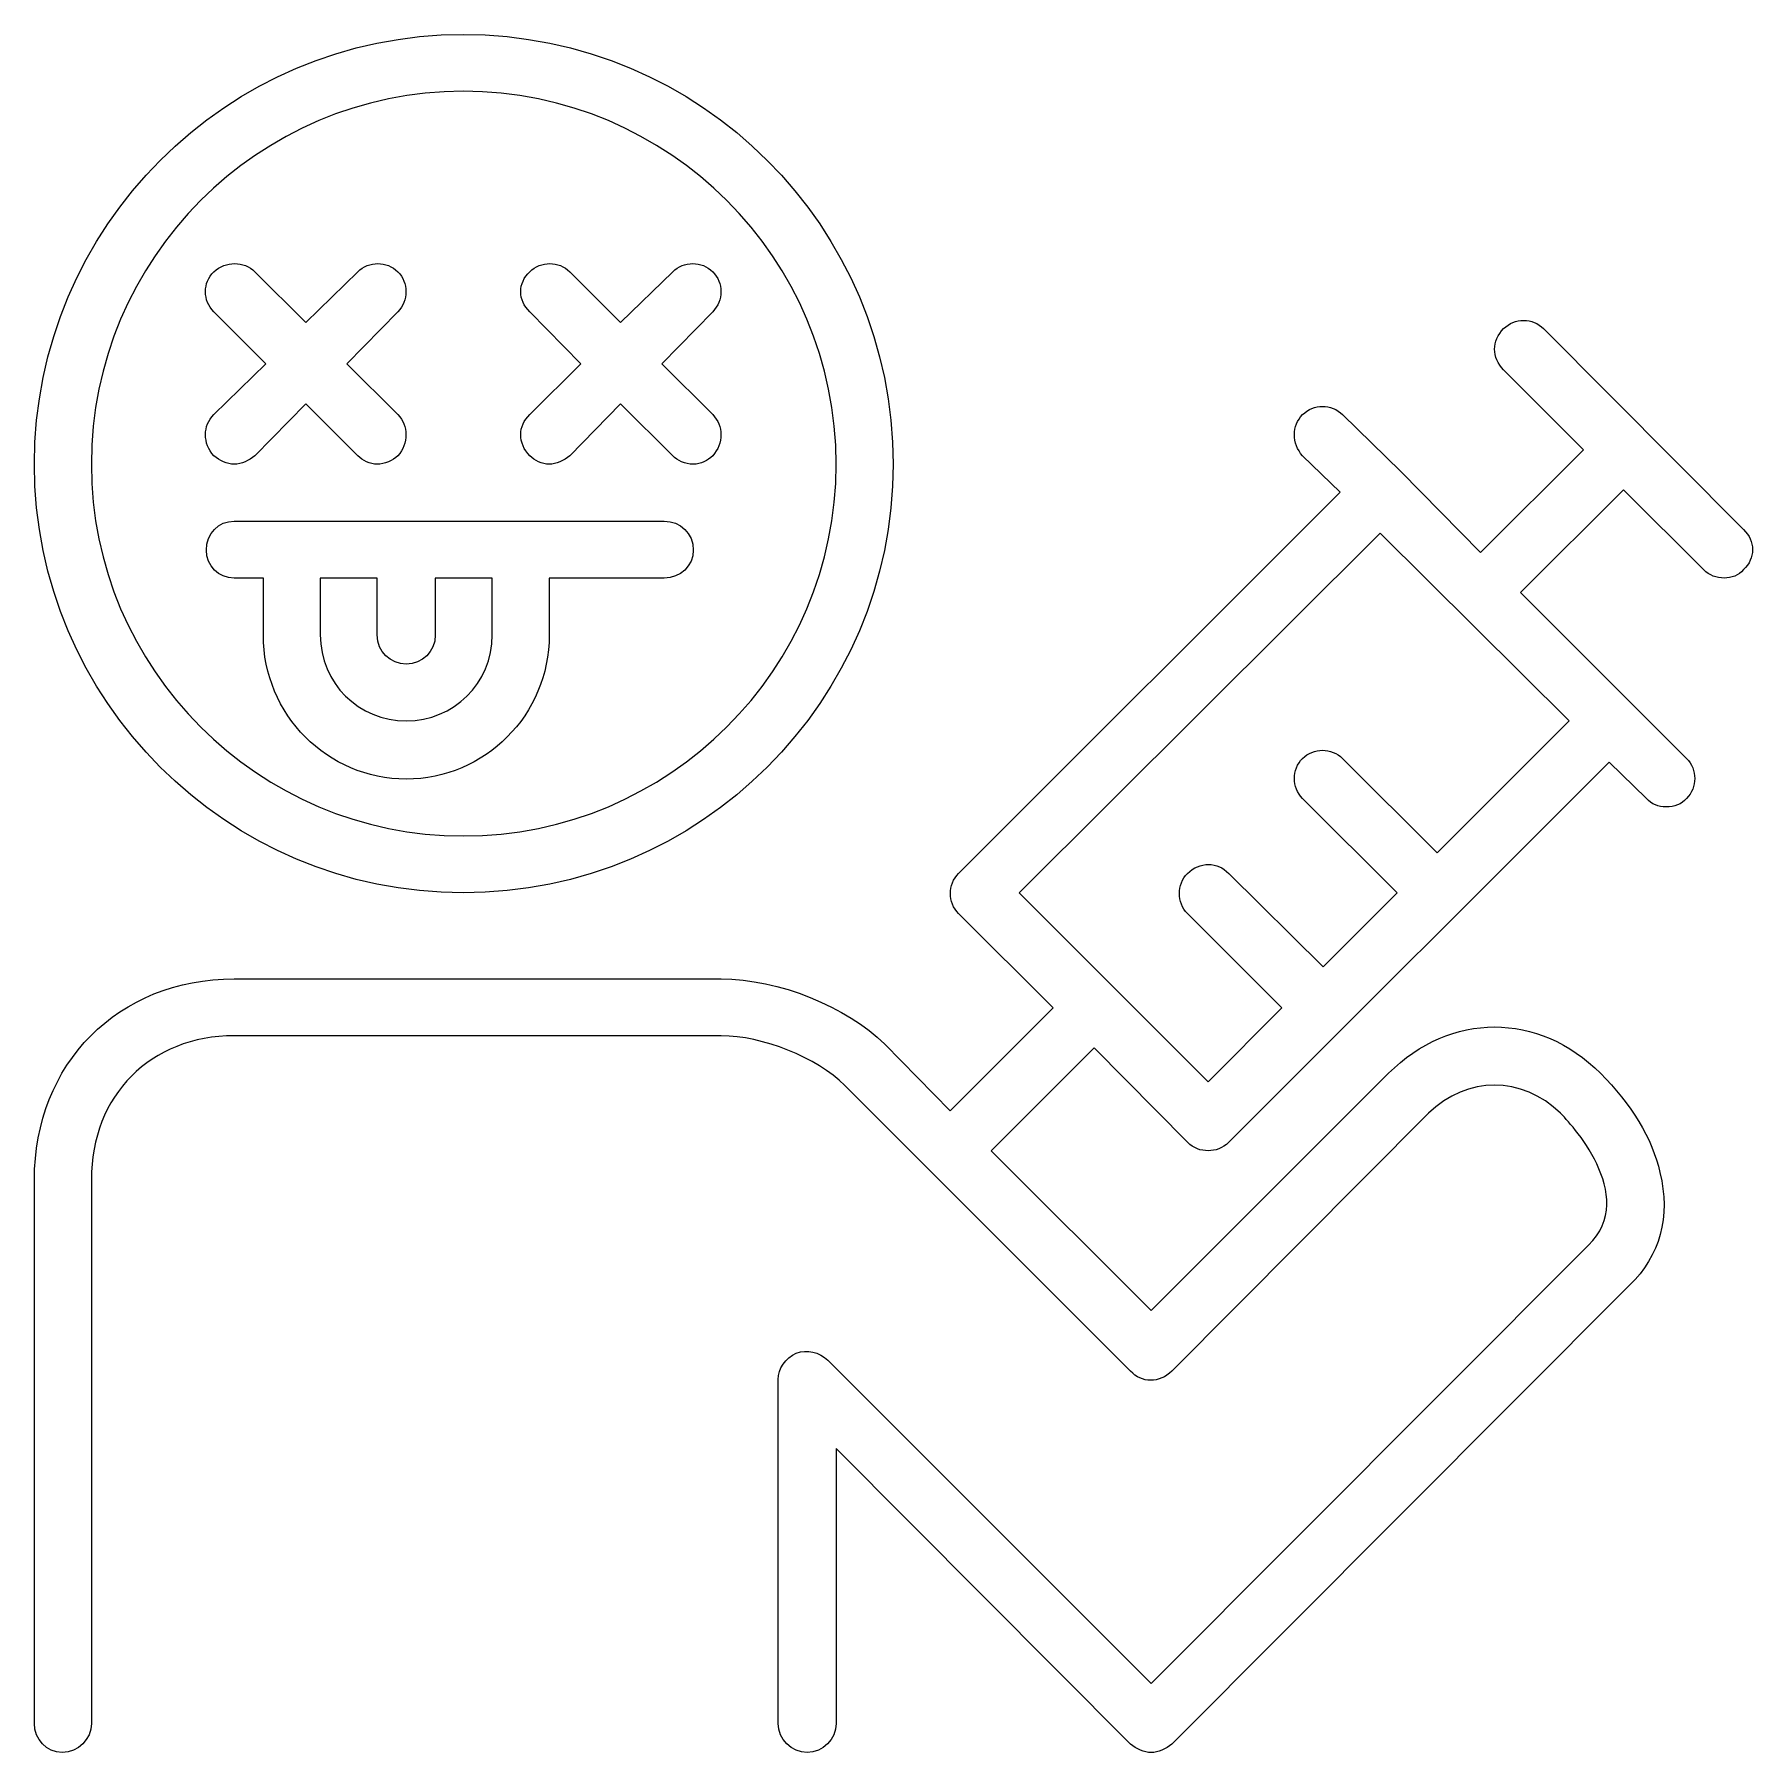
# Model space of a CAD drawing. Header units: centimetres. Extents: x -10.5 to 10.5, y -10.5 to 10.5.
import ezdxf

# ---------------------------------------------------------------- set-up
doc = ezdxf.new("R2010")
doc.units = ezdxf.units.CM
doc.header["$MEASUREMENT"] = 0
doc.layers.add('Layer 1', color=7, linetype='Continuous')

msp = doc.modelspace()

# ---------------------------------------------------------------- linework, layer by layer
at = {"layer": 'Layer 1'}
for points, knots in [([(-5.24183, 0.00747), (-2.34978, 0.00747), (-0.00366, 2.35337), (-0.00366, 5.23061), (-0.00366, 5.23061), (-0.00366, 8.12267), (-2.34978, 10.46878), (-5.24183, 10.46878), (-5.24183, 10.46878), (-8.11889, 10.46878), (-10.465, 8.12267), (-10.465, 5.23061), (-10.465, 5.23061), (-10.465, 2.35335), (-8.11889, 0.00747), (-5.24183, 0.00747)], [0, 0, 0, 0, 0.2, 0.2, 0.2, 0.2, 0.4, 0.4, 0.4, 0.4, 0.6, 0.6, 0.6, 0.6, 1, 1, 1, 1]), ([(-5.24183, 9.77534), (-2.73342, 9.77534), (-0.69732, 7.73903), (-0.69732, 5.23062), (-0.69732, 5.23062), (-0.69732, 2.737), (-2.73342, 0.70093), (-5.24183, 0.70093), (-5.24183, 0.70093), (-7.73542, 0.70093), (-9.77155, 2.73703), (-9.77155, 5.23062), (-9.77155, 5.23062), (-9.77155, 7.73902), (-7.73542, 9.77534), (-5.24183, 9.77534)], [0, 0, 0, 0, 0.2, 0.2, 0.2, 0.2, 0.4, 0.4, 0.4, 0.4, 0.6, 0.6, 0.6, 0.6, 1, 1, 1, 1]), ([(-8.28139, 5.33388), (-8.20754, 5.27501), (-8.11888, 5.23061), (-8.03043, 5.23061), (-8.03043, 5.23061), (-7.94198, 5.23061), (-7.8535, 5.27503), (-7.77966, 5.33388), (-7.77966, 5.33388), (-7.77966, 5.33388), (-7.15985, 5.96848), (-7.15985, 5.96848), (-7.15985, 5.96848), (-7.15985, 5.96848), (-6.52546, 5.33388), (-6.52546, 5.33388), (-6.52546, 5.33388), (-6.46643, 5.27501), (-6.37795, 5.23061), (-6.28932, 5.23061), (-6.28932, 5.23061), (-6.20087, 5.23061), (-6.09758, 5.27503), (-6.03855, 5.33388), (-6.03855, 5.33388), (-5.90586, 5.48157), (-5.90586, 5.70289), (-6.03855, 5.83561), (-6.03855, 5.83561), (-6.03855, 5.83561), (-6.65836, 6.4554), (-6.65836, 6.4554), (-6.65836, 6.4554), (-6.65836, 6.4554), (-6.03855, 7.08982), (-6.03855, 7.08982), (-6.03855, 7.08982), (-5.90586, 7.22269), (-5.90586, 7.44404), (-6.03855, 7.57673), (-6.03855, 7.57673), (-6.17124, 7.7096), (-6.39259, 7.7096), (-6.52546, 7.57673), (-6.52546, 7.57673), (-6.52546, 7.57673), (-7.15985, 6.95713), (-7.15985, 6.95713), (-7.15985, 6.95713), (-7.15985, 6.95713), (-7.77966, 7.57673), (-7.77966, 7.57673), (-7.77966, 7.57673), (-7.91235, 7.7096), (-8.1337, 7.7096), (-8.28139, 7.57673), (-8.28139, 7.57673), (-8.41408, 7.44404), (-8.41408, 7.22272), (-8.28139, 7.08982), (-8.28139, 7.08982), (-8.28139, 7.08982), (-7.64679, 6.4554), (-7.64679, 6.4554), (-7.64679, 6.4554), (-7.64679, 6.4554), (-8.28139, 5.83561), (-8.28139, 5.83561), (-8.28139, 5.83561), (-8.41408, 5.70292), (-8.41408, 5.48157), (-8.28139, 5.33388)], [0, 0, 0, 0, 0.05263158, 0.05263158, 0.05263158, 0.05263158, 0.10526316, 0.10526316, 0.10526316, 0.10526316, 0.15789474, 0.15789474, 0.15789474, 0.15789474, 0.21052632, 0.21052632, 0.21052632, 0.21052632, 0.26315789, 0.26315789, 0.26315789, 0.26315789, 0.31578947, 0.31578947, 0.31578947, 0.31578947, 0.36842105, 0.36842105, 0.36842105, 0.36842105, 0.42105263, 0.42105263, 0.42105263, 0.42105263, 0.47368421, 0.47368421, 0.47368421, 0.47368421, 0.52631579, 0.52631579, 0.52631579, 0.52631579, 0.57894737, 0.57894737, 0.57894737, 0.57894737, 0.63157895, 0.63157895, 0.63157895, 0.63157895, 0.68421053, 0.68421053, 0.68421053, 0.68421053, 0.73684211, 0.73684211, 0.73684211, 0.73684211, 0.78947368, 0.78947368, 0.78947368, 0.78947368, 0.84210526, 0.84210526, 0.84210526, 0.84210526, 0.89473684, 0.89473684, 0.89473684, 0.89473684, 1, 1, 1, 1]), ([(-4.43009, 5.33388), (-4.37127, 5.27501), (-4.28261, 5.23061), (-4.19416, 5.23061), (-4.19416, 5.23061), (-4.1055, 5.23061), (-4.01705, 5.27503), (-3.94339, 5.33388), (-3.94339, 5.33388), (-3.94339, 5.33388), (-3.32358, 5.96848), (-3.32358, 5.96848), (-3.32358, 5.96848), (-3.32358, 5.96848), (-2.68916, 5.33388), (-2.68916, 5.33388), (-2.68916, 5.33388), (-2.63016, 5.27501), (-2.54168, 5.23061), (-2.43823, 5.23061), (-2.43823, 5.23061), (-2.34975, 5.23061), (-2.26114, 5.27503), (-2.20227, 5.33388), (-2.20227, 5.33388), (-2.06942, 5.48157), (-2.06942, 5.70289), (-2.20227, 5.83561), (-2.20227, 5.83561), (-2.20227, 5.83561), (-2.82187, 6.4554), (-2.82187, 6.4554), (-2.82187, 6.4554), (-2.82187, 6.4554), (-2.20227, 7.08982), (-2.20227, 7.08982), (-2.20227, 7.08982), (-2.06942, 7.22269), (-2.06942, 7.44404), (-2.20227, 7.57673), (-2.20227, 7.57673), (-2.33498, 7.7096), (-2.55631, 7.7096), (-2.68916, 7.57673), (-2.68916, 7.57673), (-2.68916, 7.57673), (-3.32358, 6.95713), (-3.32358, 6.95713), (-3.32358, 6.95713), (-3.32358, 6.95713), (-3.94339, 7.57673), (-3.94339, 7.57673), (-3.94339, 7.57673), (-4.07608, 7.7096), (-4.29743, 7.7096), (-4.43009, 7.57673), (-4.43009, 7.57673), (-4.57781, 7.44404), (-4.57781, 7.22272), (-4.43009, 7.08982), (-4.43009, 7.08982), (-4.43009, 7.08982), (-3.81049, 6.4554), (-3.81049, 6.4554), (-3.81049, 6.4554), (-3.81049, 6.4554), (-4.43009, 5.83561), (-4.43009, 5.83561), (-4.43009, 5.83561), (-4.57781, 5.70292), (-4.57781, 5.48157), (-4.43009, 5.33388)], [0, 0, 0, 0, 0.05263158, 0.05263158, 0.05263158, 0.05263158, 0.10526316, 0.10526316, 0.10526316, 0.10526316, 0.15789474, 0.15789474, 0.15789474, 0.15789474, 0.21052632, 0.21052632, 0.21052632, 0.21052632, 0.26315789, 0.26315789, 0.26315789, 0.26315789, 0.31578947, 0.31578947, 0.31578947, 0.31578947, 0.36842105, 0.36842105, 0.36842105, 0.36842105, 0.42105263, 0.42105263, 0.42105263, 0.42105263, 0.47368421, 0.47368421, 0.47368421, 0.47368421, 0.52631579, 0.52631579, 0.52631579, 0.52631579, 0.57894737, 0.57894737, 0.57894737, 0.57894737, 0.63157895, 0.63157895, 0.63157895, 0.63157895, 0.68421053, 0.68421053, 0.68421053, 0.68421053, 0.73684211, 0.73684211, 0.73684211, 0.73684211, 0.78947368, 0.78947368, 0.78947368, 0.78947368, 0.84210526, 0.84210526, 0.84210526, 0.84210526, 0.89473684, 0.89473684, 0.89473684, 0.89473684, 1, 1, 1, 1]), ([(10.35435, 4.4339), (10.35435, 4.4339), (7.91979, 6.88331), (7.91979, 6.88331), (7.91979, 6.88331), (7.78694, 7.01597), (7.56559, 7.01597), (7.4329, 6.88331), (7.4329, 6.88331), (7.28542, 6.7358), (7.28542, 6.52909), (7.4329, 6.38158), (7.4329, 6.38158), (7.4329, 6.38158), (8.40673, 5.40775), (8.40673, 5.40775), (8.40673, 5.40775), (8.40673, 5.40775), (7.15253, 4.15355), (7.15253, 4.15355), (7.15253, 4.15355), (7.15253, 4.15355), (6.17873, 5.14219), (6.17873, 5.14219), (6.17873, 5.14219), (6.17873, 5.14219), (5.47044, 5.83564), (5.47044, 5.83564), (5.47044, 5.83564), (5.33754, 5.96851), (5.1164, 5.96851), (4.98355, 5.83564), (4.98355, 5.83564), (4.85065, 5.70292), (4.85065, 5.4816), (4.98355, 5.33391), (4.98355, 5.33391), (4.98355, 5.33391), (5.44104, 4.89139), (5.44104, 4.89139), (5.44104, 4.89139), (5.44104, 4.89139), (0.79302, 0.24343), (0.79302, 0.24343), (0.79302, 0.24343), (0.66036, 0.11071), (0.66036, -0.11058), (0.79302, -0.24351), (0.79302, -0.24351), (0.79302, -0.24351), (1.94396, -1.39424), (1.94396, -1.39424), (1.94396, -1.39424), (1.94396, -1.39424), (0.68978, -2.64852), (0.68978, -2.64852), (0.68978, -2.64852), (0.68978, -2.64852), (-0.10691, -1.83688), (-0.10691, -1.83688), (-0.10691, -1.83688), (-0.56445, -1.3796), (-1.40538, -1.04019), (-2.09904, -1.04019), (-2.09904, -1.04019), (-2.09904, -1.04019), (-8.03043, -1.0402), (-8.03043, -1.0402), (-8.03043, -1.0402), (-9.44693, -1.0402), (-10.465, -2.07305), (-10.465, -3.4895), (-10.465, -3.4895), (-10.465, -3.4895), (-10.465, -10.11456), (-10.465, -10.11456), (-10.465, -10.11456), (-10.465, -10.30628), (-10.31749, -10.46881), (-10.12578, -10.46881), (-10.12578, -10.46881), (-9.93385, -10.46881), (-9.77156, -10.30628), (-9.77156, -10.11456), (-9.77156, -10.11456), (-9.77156, -10.11456), (-9.77155, -3.4895), (-9.77155, -3.4895), (-9.77155, -3.4895), (-9.77155, -2.45673), (-9.04868, -1.73367), (-8.03043, -1.73367), (-8.03043, -1.73367), (-8.03043, -1.73367), (-2.09906, -1.73367), (-2.09906, -1.73367), (-2.09906, -1.73367), (-1.59733, -1.73367), (-0.93328, -1.99923), (-0.59387, -2.33864), (-0.59387, -2.33864), (-0.59387, -2.33864), (2.88815, -5.82098), (2.88815, -5.82098), (2.88815, -5.82098), (3.021, -5.96825), (3.2424, -5.96825), (3.38988, -5.82098), (3.38988, -5.82098), (3.38988, -5.82098), (6.5181, -2.67821), (6.5181, -2.67821), (6.5181, -2.67821), (6.99022, -2.22056), (7.65401, -2.22056), (8.12629, -2.67821), (8.12629, -2.67821), (8.22953, -2.78145), (9.0853, -3.68122), (8.4657, -4.2864), (8.4657, -4.2864), (8.4657, -4.2864), (3.13908, -9.62781), (3.13908, -9.62781), (3.13908, -9.62781), (3.13908, -9.62781), (-0.80056, -5.68811), (-0.80056, -5.68811), (-0.80056, -5.68811), (-0.90385, -5.58482), (-1.05136, -5.55521), (-1.18405, -5.59963), (-1.18405, -5.59963), (-1.3169, -5.65845), (-1.40537, -5.79135), (-1.40537, -5.92422), (-1.40537, -5.92422), (-1.40537, -5.92422), (-1.40537, -10.11453), (-1.40537, -10.11453), (-1.40537, -10.11453), (-1.40537, -10.30625), (-1.24305, -10.46878), (-1.05133, -10.46878), (-1.05133, -10.46878), (-0.8594, -10.46878), (-0.69729, -10.30625), (-0.69729, -10.11453), (-0.69729, -10.11453), (-0.69729, -10.11453), (-0.6973, -6.7652), (-0.6973, -6.7652), (-0.6973, -6.7652), (-0.6973, -6.7652), (2.8882, -10.36546), (2.8882, -10.36546), (2.8882, -10.36546), (2.96205, -10.42433), (3.05073, -10.46875), (3.13913, -10.46875), (3.13913, -10.46875), (3.22761, -10.46875), (3.31608, -10.4243), (3.38993, -10.36546), (3.38993, -10.36546), (3.38993, -10.36546), (8.96725, -4.77307), (8.96725, -4.77307), (8.96725, -4.77307), (9.33632, -4.41924), (9.46898, -3.93214), (9.33632, -3.40102), (9.33632, -3.40102), (9.24763, -2.98798), (8.98207, -2.56002), (8.61327, -2.19113), (8.61327, -2.19113), (7.86079, -1.43868), (6.7837, -1.43868), (6.03102, -2.19113), (6.03102, -2.19113), (6.03102, -2.19113), (3.13911, -5.08287), (3.13911, -5.08287), (3.13911, -5.08287), (3.13911, -5.08287), (1.19151, -3.13525), (1.19151, -3.13525), (1.19151, -3.13525), (1.19151, -3.13525), (2.44569, -1.88134), (2.44569, -1.88134), (2.44569, -1.88134), (2.44569, -1.88134), (3.58181, -3.03199), (3.58181, -3.03199), (3.58181, -3.03199), (3.65544, -3.10599), (3.74413, -3.13523), (3.83256, -3.13523), (3.83256, -3.13523), (3.92125, -3.13523), (4.0097, -3.10599), (4.08336, -3.03199), (4.08336, -3.03199), (4.08336, -3.03199), (8.71653, 1.60089), (8.71653, 1.60089), (8.71653, 1.60089), (8.71653, 1.60089), (9.17381, 1.15822), (9.17381, 1.15822), (9.17381, 1.15822), (9.23302, 1.08459), (9.3215, 1.05498), (9.40998, 1.05498), (9.40998, 1.05498), (9.51322, 1.05498), (9.60191, 1.08459), (9.66091, 1.15822), (9.66091, 1.15822), (9.79363, 1.29109), (9.79363, 1.51244), (9.66091, 1.64513), (9.66091, 1.64513), (9.66091, 1.64513), (8.96725, 2.33879), (8.96725, 2.33879), (8.96725, 2.33879), (8.96725, 2.33879), (7.63944, 3.66665), (7.63944, 3.66665), (7.63944, 3.66665), (7.63944, 3.66665), (8.89359, 4.92085), (8.89359, 4.92085), (8.89359, 4.92085), (8.89359, 4.92085), (9.86744, 3.94705), (9.86744, 3.94705), (9.86744, 3.94705), (9.94107, 3.8732), (10.02976, 3.84378), (10.11824, 3.84378), (10.11824, 3.84378), (10.20688, 3.84378), (10.29533, 3.8732), (10.35435, 3.94705), (10.35435, 3.94705), (10.50188, 4.07986), (10.50188, 4.30121), (10.35435, 4.4339)], [0, 0, 0, 0, 0.015625, 0.015625, 0.015625, 0.015625, 0.03125, 0.03125, 0.03125, 0.03125, 0.046875, 0.046875, 0.046875, 0.046875, 0.0625, 0.0625, 0.0625, 0.0625, 0.078125, 0.078125, 0.078125, 0.078125, 0.09375, 0.09375, 0.09375, 0.09375, 0.109375, 0.109375, 0.109375, 0.109375, 0.125, 0.125, 0.125, 0.125, 0.140625, 0.140625, 0.140625, 0.140625, 0.15625, 0.15625, 0.15625, 0.15625, 0.171875, 0.171875, 0.171875, 0.171875, 0.1875, 0.1875, 0.1875, 0.1875, 0.203125, 0.203125, 0.203125, 0.203125, 0.21875, 0.21875, 0.21875, 0.21875, 0.234375, 0.234375, 0.234375, 0.234375, 0.25, 0.25, 0.25, 0.25, 0.265625, 0.265625, 0.265625, 0.265625, 0.28125, 0.28125, 0.28125, 0.28125, 0.296875, 0.296875, 0.296875, 0.296875, 0.3125, 0.3125, 0.3125, 0.3125, 0.328125, 0.328125, 0.328125, 0.328125, 0.34375, 0.34375, 0.34375, 0.34375, 0.359375, 0.359375, 0.359375, 0.359375, 0.375, 0.375, 0.375, 0.375, 0.390625, 0.390625, 0.390625, 0.390625, 0.40625, 0.40625, 0.40625, 0.40625, 0.421875, 0.421875, 0.421875, 0.421875, 0.4375, 0.4375, 0.4375, 0.4375, 0.453125, 0.453125, 0.453125, 0.453125, 0.46875, 0.46875, 0.46875, 0.46875, 0.484375, 0.484375, 0.484375, 0.484375, 0.5, 0.5, 0.5, 0.5, 0.515625, 0.515625, 0.515625, 0.515625, 0.53125, 0.53125, 0.53125, 0.53125, 0.546875, 0.546875, 0.546875, 0.546875, 0.5625, 0.5625, 0.5625, 0.5625, 0.578125, 0.578125, 0.578125, 0.578125, 0.59375, 0.59375, 0.59375, 0.59375, 0.609375, 0.609375, 0.609375, 0.609375, 0.625, 0.625, 0.625, 0.625, 0.640625, 0.640625, 0.640625, 0.640625, 0.65625, 0.65625, 0.65625, 0.65625, 0.671875, 0.671875, 0.671875, 0.671875, 0.6875, 0.6875, 0.6875, 0.6875, 0.703125, 0.703125, 0.703125, 0.703125, 0.71875, 0.71875, 0.71875, 0.71875, 0.734375, 0.734375, 0.734375, 0.734375, 0.75, 0.75, 0.75, 0.75, 0.765625, 0.765625, 0.765625, 0.765625, 0.78125, 0.78125, 0.78125, 0.78125, 0.796875, 0.796875, 0.796875, 0.796875, 0.8125, 0.8125, 0.8125, 0.8125, 0.828125, 0.828125, 0.828125, 0.828125, 0.84375, 0.84375, 0.84375, 0.84375, 0.859375, 0.859375, 0.859375, 0.859375, 0.875, 0.875, 0.875, 0.875, 0.890625, 0.890625, 0.890625, 0.890625, 0.90625, 0.90625, 0.90625, 0.90625, 0.921875, 0.921875, 0.921875, 0.921875, 0.9375, 0.9375, 0.9375, 0.9375, 0.953125, 0.953125, 0.953125, 0.953125, 0.96875, 0.96875, 0.96875, 0.96875, 1, 1, 1, 1]), ([(-8.03043, 3.84372), (-8.03043, 3.84372), (-7.67642, 3.84372), (-7.67642, 3.84372), (-7.67642, 3.84372), (-7.67642, 3.84372), (-7.67642, 3.15027), (-7.67642, 3.15027), (-7.67642, 3.15027), (-7.67642, 2.17644), (-6.89431, 1.39434), (-5.9353, 1.39434), (-5.9353, 1.39434), (-4.97608, 1.39434), (-4.19418, 2.17647), (-4.19418, 3.15027), (-4.19418, 3.15027), (-4.19418, 3.15027), (-4.19418, 3.84372), (-4.19418, 3.84372), (-4.19418, 3.84372), (-4.19418, 3.84372), (-2.79251, 3.84372), (-2.79251, 3.84372), (-2.79251, 3.84372), (-2.60058, 3.84372), (-2.43826, 3.99123), (-2.43826, 4.18315), (-2.43826, 4.18315), (-2.43826, 4.38966), (-2.60058, 4.53716), (-2.79251, 4.53716), (-2.79251, 4.53716), (-2.79251, 4.53716), (-8.03043, 4.53717), (-8.03043, 4.53717), (-8.03043, 4.53717), (-8.22236, 4.53717), (-8.36986, 4.38966), (-8.36986, 4.18316), (-8.36986, 4.18316), (-8.36984, 3.99125), (-8.22236, 3.84372), (-8.03043, 3.84372)], [0, 0, 0, 0, 0.08333333, 0.08333333, 0.08333333, 0.08333333, 0.16666667, 0.16666667, 0.16666667, 0.16666667, 0.25, 0.25, 0.25, 0.25, 0.33333333, 0.33333333, 0.33333333, 0.33333333, 0.41666667, 0.41666667, 0.41666667, 0.41666667, 0.5, 0.5, 0.5, 0.5, 0.58333333, 0.58333333, 0.58333333, 0.58333333, 0.66666667, 0.66666667, 0.66666667, 0.66666667, 0.75, 0.75, 0.75, 0.75, 0.83333333, 0.83333333, 0.83333333, 0.83333333, 1, 1, 1, 1]), ([(6.62137, 0.49436), (6.62137, 0.49436), (5.47043, 1.64511), (5.47043, 1.64511), (5.47043, 1.64511), (5.33753, 1.77798), (5.11639, 1.77798), (4.98354, 1.64511), (4.98354, 1.64511), (4.85064, 1.51242), (4.85064, 1.2911), (4.98354, 1.1582), (4.98354, 1.1582), (4.98354, 1.1582), (6.13448, 0.00747), (6.13448, 0.00747), (6.13448, 0.00747), (6.13448, 0.00747), (5.23429, -0.89272), (5.23429, -0.89272), (5.23429, -0.89272), (5.23429, -0.89272), (4.08335, 0.24343), (4.08335, 0.24343), (4.08335, 0.24343), (3.95064, 0.39112), (3.72931, 0.39112), (3.58183, 0.24343), (3.58183, 0.24343), (3.44893, 0.11071), (3.44893, -0.11058), (3.58183, -0.24351), (3.58183, -0.24351), (3.58183, -0.24351), (4.73256, -1.39424), (4.73256, -1.39424), (4.73256, -1.39424), (4.73256, -1.39424), (3.83256, -2.29445), (3.83256, -2.29445), (3.83256, -2.29445), (3.83256, -2.29445), (1.53092, 0.00745), (1.53092, 0.00745), (1.53092, 0.00745), (1.53092, 0.00745), (5.92774, 4.38964), (5.92774, 4.38964), (5.92774, 4.38964), (5.92774, 4.38964), (8.22959, 2.10258), (8.22959, 2.10258), (8.22959, 2.10258), (8.22959, 2.10258), (6.62137, 0.49436), (6.62137, 0.49436)], [0, 0, 0, 0, 0.06666667, 0.06666667, 0.06666667, 0.06666667, 0.13333333, 0.13333333, 0.13333333, 0.13333333, 0.2, 0.2, 0.2, 0.2, 0.26666667, 0.26666667, 0.26666667, 0.26666667, 0.33333333, 0.33333333, 0.33333333, 0.33333333, 0.4, 0.4, 0.4, 0.4, 0.46666667, 0.46666667, 0.46666667, 0.46666667, 0.53333333, 0.53333333, 0.53333333, 0.53333333, 0.6, 0.6, 0.6, 0.6, 0.66666667, 0.66666667, 0.66666667, 0.66666667, 0.73333333, 0.73333333, 0.73333333, 0.73333333, 0.8, 0.8, 0.8, 0.8, 0.86666667, 0.86666667, 0.86666667, 0.86666667, 1, 1, 1, 1]), ([(-5.93528, 2.79608), (-5.74335, 2.79608), (-5.58127, 2.94377), (-5.58127, 3.1503), (-5.58127, 3.1503), (-5.58127, 3.1503), (-5.58127, 3.84375), (-5.58127, 3.84375), (-5.58127, 3.84375), (-5.58127, 3.84375), (-4.88761, 3.84375), (-4.88761, 3.84375), (-4.88761, 3.84375), (-4.88761, 3.84375), (-4.88761, 3.1503), (-4.88761, 3.1503), (-4.88761, 3.1503), (-4.88761, 2.56012), (-5.35992, 2.1026), (-5.93528, 2.1026), (-5.93528, 2.1026), (-6.51067, 2.1026), (-6.98295, 2.56012), (-6.98295, 3.1503), (-6.98295, 3.1503), (-6.98295, 3.1503), (-6.98295, 3.84375), (-6.98295, 3.84375), (-6.98295, 3.84375), (-6.98295, 3.84375), (-6.28932, 3.84375), (-6.28932, 3.84375), (-6.28932, 3.84375), (-6.28932, 3.84375), (-6.28932, 3.1503), (-6.28932, 3.1503), (-6.28932, 3.1503), (-6.28932, 2.94377), (-6.127, 2.79608), (-5.93528, 2.79608)], [0, 0, 0, 0, 0.09090909, 0.09090909, 0.09090909, 0.09090909, 0.18181818, 0.18181818, 0.18181818, 0.18181818, 0.27272727, 0.27272727, 0.27272727, 0.27272727, 0.36363636, 0.36363636, 0.36363636, 0.36363636, 0.45454545, 0.45454545, 0.45454545, 0.45454545, 0.54545455, 0.54545455, 0.54545455, 0.54545455, 0.63636364, 0.63636364, 0.63636364, 0.63636364, 0.72727273, 0.72727273, 0.72727273, 0.72727273, 0.81818182, 0.81818182, 0.81818182, 0.81818182, 1, 1, 1, 1])]:
    msp.add_open_spline(points, degree=3, knots=knots, dxfattribs=at)

doc.saveas('drawing.dxf')
